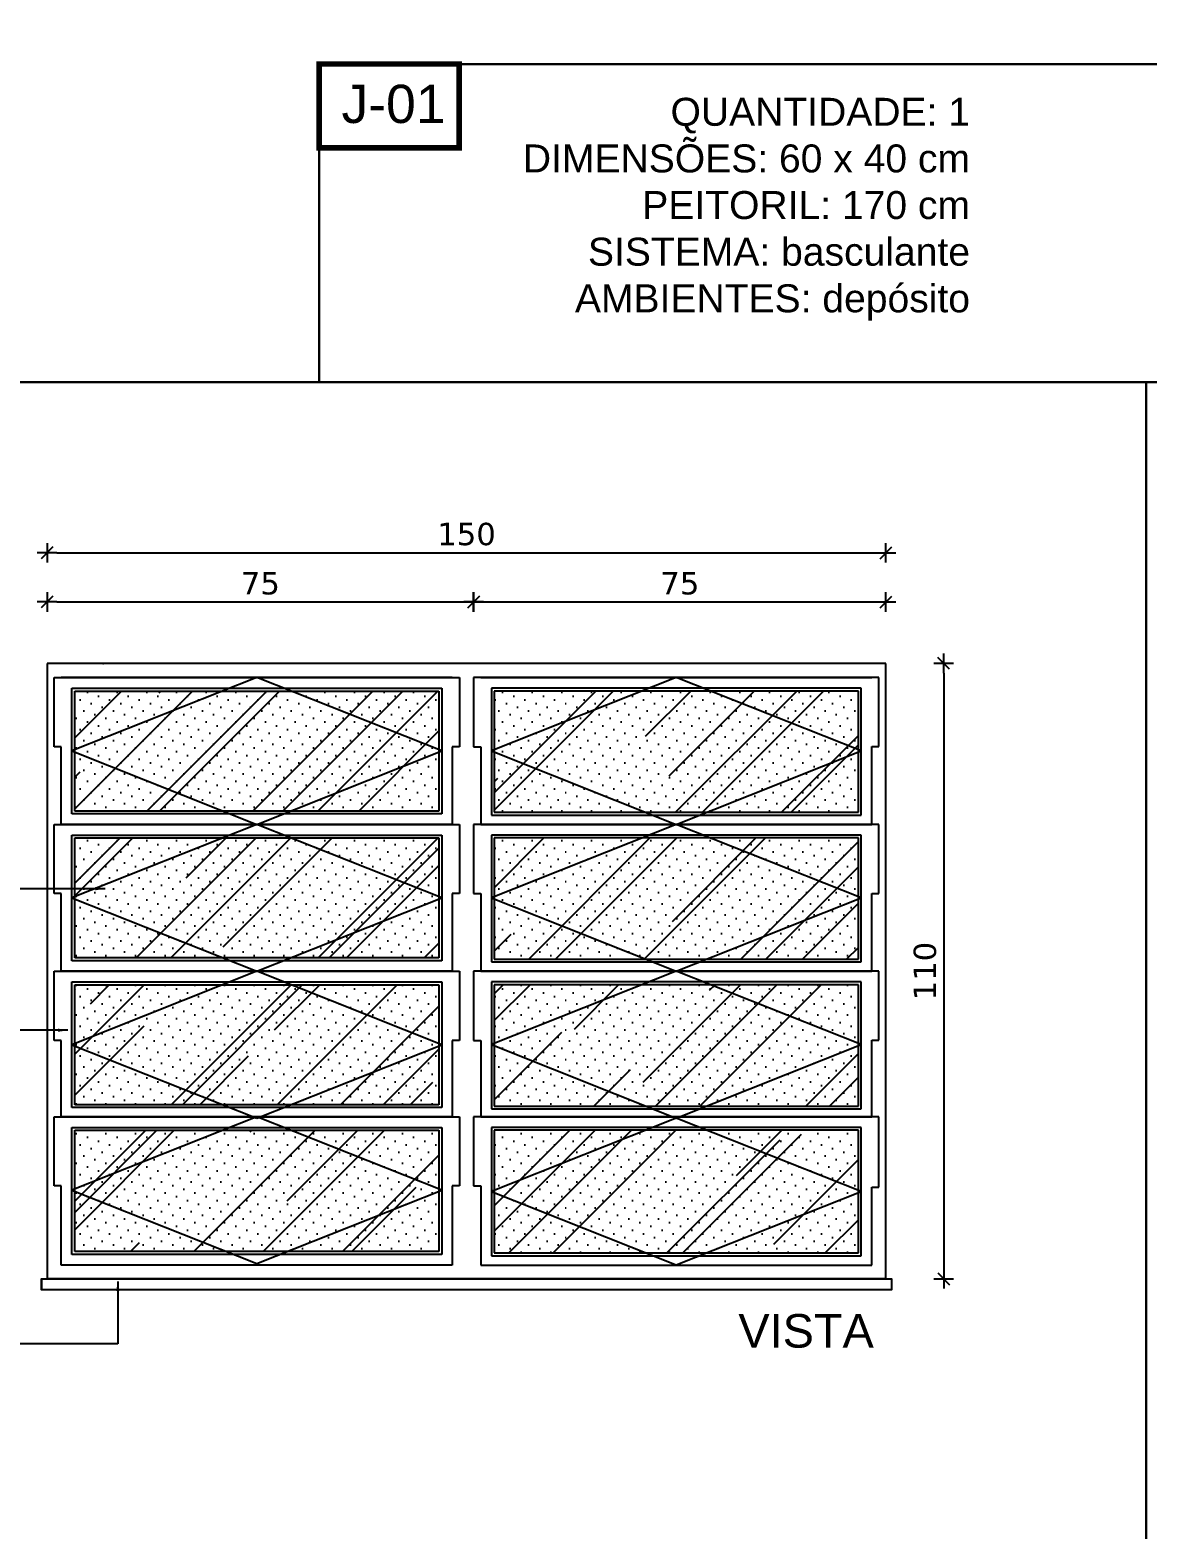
# Model space of a CAD drawing. Header units: inches. Extents: x 48 to 253, y 44 to 126.
# Drawn here: x 66.589 to 68.587, y 78.613 to 81.292 of the extents above; entities that cross this region are included whole.
import ezdxf

# ---------------------------------------------------------------- set-up
doc = ezdxf.new("R2010")
doc.units = ezdxf.units.IN
doc.header["$LTSCALE"] = 100
doc.header["$MEASUREMENT"] = 0
doc.linetypes.add('HIDDEN2', pattern=[0.1875, 0.125, -0.0625])
for name, color, linetype in [('02', 1, 'Continuous'), ('A-ESQUADRIAS', 2, 'Continuous'), ('A-JANEL', 1, 'Continuous'), ('A-PORTA', 3, 'Continuous'), ('AR-TXT', 1, 'Continuous'), ('ARQ-ESQ-VISTA1', 2, 'Continuous'), ('ARQ-ESQ-VISTA2', 1, 'Continuous'), ('ARQ-SMB-1_025', 1, 'Continuous'), ('ARQ-TXT-1_025', 2, 'Continuous'), ('ARQ_ESQUADRIA', 2, 'Continuous')]:
    doc.layers.add(name, color=color, linetype=linetype)
doc.layers.add('REV-FNDE', color=1, linetype='Continuous', lineweight=30)
doc.styles.add('A16-E50', font='arial.ttf', dxfattribs={"height": 0.08})
doc.styles.add('ESC-50-A20', font='arial.ttf', dxfattribs={"height": 0.1})
doc.styles.add('FNDE Texto Cota 0025', font='verdana.ttf', dxfattribs={"height": 0.04})
doc.dimstyles.new('FNDE 1-0025', dxfattribs={"dimscale": 5, "dimtxt": 0.04, "dimasz": 0.0035, "dimexe": 0.15, "dimexo": 0.15, "dimgap": 0.0025, "dimtad": 1, "dimzin": 1, "dimdsep": 46, "dimtxsty": 'FNDE Texto Cota 0025', "dimblk": 'tic', "dimcen": 0.015, "dimdle": 0.15, "dimse1": 1, "dimse2": 1, "dimclrd": 251, "dimclre": 251, "dimclrt": 256, "dimaunit": 1, "dimadec": 3, "dimazin": 0, "dimtfac": 1, "dimtix": 1, "dimtmove": 2, "dimatfit": 3, "dimfxl": 0.15, "dimtvp": 1, "dimtolj": 1, "dimtzin": 0, "dimarcsym": 0})

# ---------------------------------------------------------------- blocks, each defined once
blk = doc.blocks.new('tic')
at = {"color": 251}
for p, q in [((-1, 0), (1, 0)), ((0, -1), (0, 1))]:
    blk.add_line(p, q, dxfattribs=at)
blk.add_line((-0.6, -0.6), (0.6, 0.6))
blk = doc.blocks.new('*D94')
at = {"layer": 'ARQ-SMB-1_025', "color": 251, "lineweight": -2, "ltscale": 10, "transparency": 16777216}
blk.add_line((68.2232, 80.1424), (68.2232, 79.0774), dxfattribs=at)
at = {"layer": 'DEFPOINTS', "color": 0, "ltscale": 10, "transparency": 16777216}
for p in [(68.0028, 80.1599), (68.0028, 79.0599), (68.2232, 79.0599)]:
    blk.add_point(p, dxfattribs=at)
at = {"layer": 'ARQ-SMB-1_025', "color": 251, "lineweight": -2, "ltscale": 10, "transparency": 16777216, "xscale": 0.0175, "yscale": 0.0175, "zscale": 0.0175}
for p, rotation in [((68.2232, 80.1599), 90), ((68.2232, 79.0599), 270)]:
    blk.add_blockref('tic', p, dxfattribs=dict(at, rotation=rotation))
at = {"layer": 'ARQ-SMB-1_025', "ltscale": 10, "transparency": 16777216, "insert": (68.1899, 79.6099), "char_height": 0.04, "attachment_point": 5, "rotation": 90, "style": 'FNDE Texto Cota 0025'}
blk.add_mtext('\\A1;110', dxfattribs=at)
blk = doc.blocks.new('*D95')
at = {"layer": 'ARQ-SMB-1_025', "color": 251, "lineweight": -2, "ltscale": 10, "transparency": 16777216}
blk.add_line((66.6375, 80.3575), (68.1025, 80.3575), dxfattribs=at)
at = {"layer": 'DEFPOINTS', "color": 0, "ltscale": 10, "transparency": 16777216}
for p in [(68.12, 80.3575), (66.62, 80.251), (68.12, 80.251)]:
    blk.add_point(p, dxfattribs=at)
at = {"layer": 'ARQ-SMB-1_025', "color": 251, "lineweight": -2, "ltscale": 10, "transparency": 16777216, "xscale": 0.0175, "yscale": 0.0175, "zscale": 0.0175, "rotation": 180}
blk.add_blockref('tic', (66.62, 80.3575), dxfattribs=at)
at = {"layer": 'ARQ-SMB-1_025', "color": 251, "lineweight": -2, "ltscale": 10, "transparency": 16777216, "xscale": 0.0175, "yscale": 0.0175, "zscale": 0.0175}
blk.add_blockref('tic', (68.12, 80.3575), dxfattribs=at)
at = {"layer": 'ARQ-SMB-1_025', "ltscale": 10, "transparency": 16777216, "insert": (67.37, 80.3908), "char_height": 0.04, "attachment_point": 5, "style": 'FNDE Texto Cota 0025'}
blk.add_mtext('\\A1;150', dxfattribs=at)
blk = doc.blocks.new('*D96')
at = {"layer": 'ARQ-SMB-1_025', "color": 251, "lineweight": -2, "ltscale": 10, "transparency": 16777216}
blk.add_line((66.6375, 80.2698), (67.3652, 80.2698), dxfattribs=at)
at = {"layer": 'DEFPOINTS', "color": 0, "ltscale": 10, "transparency": 16777216}
for p in [(67.3827, 80.2698), (66.62, 80.197), (67.3827, 80.197)]:
    blk.add_point(p, dxfattribs=at)
at = {"layer": 'ARQ-SMB-1_025', "color": 251, "lineweight": -2, "ltscale": 10, "transparency": 16777216, "xscale": 0.0175, "yscale": 0.0175, "zscale": 0.0175, "rotation": 180}
blk.add_blockref('tic', (66.62, 80.2698), dxfattribs=at)
at = {"layer": 'ARQ-SMB-1_025', "color": 251, "lineweight": -2, "ltscale": 10, "transparency": 16777216, "xscale": 0.0175, "yscale": 0.0175, "zscale": 0.0175}
blk.add_blockref('tic', (67.3827, 80.2698), dxfattribs=at)
at = {"layer": 'ARQ-SMB-1_025', "ltscale": 10, "transparency": 16777216, "insert": (67.0014, 80.3028), "char_height": 0.04, "attachment_point": 5, "style": 'FNDE Texto Cota 0025'}
blk.add_mtext('\\A1;75', dxfattribs=at)
blk = doc.blocks.new('*D97')
at = {"layer": 'ARQ-SMB-1_025', "color": 251, "lineweight": -2, "ltscale": 10, "transparency": 16777216}
blk.add_line((67.4002, 80.2698), (68.1025, 80.2698), dxfattribs=at)
at = {"layer": 'DEFPOINTS', "color": 0, "ltscale": 10, "transparency": 16777216}
for p in [(68.12, 80.2698), (67.3827, 80.207), (68.12, 80.207)]:
    blk.add_point(p, dxfattribs=at)
at = {"layer": 'ARQ-SMB-1_025', "color": 251, "lineweight": -2, "ltscale": 10, "transparency": 16777216, "xscale": 0.0175, "yscale": 0.0175, "zscale": 0.0175, "rotation": 180}
blk.add_blockref('tic', (67.3827, 80.2698), dxfattribs=at)
at = {"layer": 'ARQ-SMB-1_025', "color": 251, "lineweight": -2, "ltscale": 10, "transparency": 16777216, "xscale": 0.0175, "yscale": 0.0175, "zscale": 0.0175}
blk.add_blockref('tic', (68.12, 80.2698), dxfattribs=at)
at = {"layer": 'ARQ-SMB-1_025', "ltscale": 10, "transparency": 16777216, "insert": (67.7514, 80.3028), "char_height": 0.04, "attachment_point": 5, "style": 'FNDE Texto Cota 0025'}
blk.add_mtext('\\A1;75', dxfattribs=at)

msp = doc.modelspace()

# ---------------------------------------------------------------- hatches: boundary and pattern name
at = {"layer": 'ARQ-ESQ-VISTA2'}
h = msp.add_hatch(dxfattribs=at)
h.set_pattern_fill('AR-RROOF', color=251, scale=0.2, angle=45, style=0)
h.set_pattern_definition([(45, (-21.84411, -3.11238), (0.16970563, 0.45254834), [3, -0.4, 1, -0.2]), (45, (-21.72673, -2.85357), (-0.32951176, 0.04666905), [0.6, -0.066, 1.2, -0.15]), (45, (-21.89361, -2.92146), (0.64063874, 0.83014336), [1.6, -0.28, 0.8, -0.2])])
h.paths.add_polyline_path([(66.6694, 80.1105), (66.6694, 79.896), (67.3206, 79.896), (67.3206, 80.1105)])
h.paths.add_polyline_path([(66.6694, 79.848), (66.6694, 79.6335), (67.3206, 79.6335), (67.3206, 79.848)])
h.paths.add_polyline_path([(66.6694, 79.5855), (66.6694, 79.371), (67.3206, 79.371), (67.3206, 79.5855)])
h.paths.add_polyline_path([(66.6694, 79.3255), (66.6694, 79.1085), (67.3206, 79.1085), (67.3206, 79.3255)])
h.paths.add_polyline_path([(68.0706, 79.8937), (68.0706, 80.1105), (67.4194, 80.1105), (67.4194, 79.8937)])
h.paths.add_polyline_path([(68.0706, 79.6312), (68.0706, 79.848), (67.4194, 79.848), (67.4194, 79.6312)])
h.paths.add_polyline_path([(68.0706, 79.3687), (68.0706, 79.5855), (67.4194, 79.5855), (67.4194, 79.3687)])
h.paths.add_polyline_path([(67.4194, 79.3255), (67.4194, 79.1062), (68.0706, 79.1062), (68.0706, 79.3255)])
h = msp.add_hatch(dxfattribs=at)
h.set_pattern_fill('DOTS', color=250, scale=0.3, angle=45, style=0)
h.set_pattern_definition([(45, (-18.896555, -3.703836), (-0.006629126, 0.0198873782), [0, -0.01875])])
h.paths.add_polyline_path([(67.3206, 80.1105), (66.6694, 80.1105), (66.6694, 79.896), (67.3206, 79.896)])
h.paths.add_polyline_path([(67.3206, 79.848), (66.6694, 79.848), (66.6694, 79.6335), (67.3206, 79.6335)])
h.paths.add_polyline_path([(67.3206, 79.5855), (66.6694, 79.5855), (66.6694, 79.371), (67.3206, 79.371)])
h.paths.add_polyline_path([(67.3206, 79.3255), (66.6694, 79.3255), (66.6694, 79.1085), (67.3206, 79.1085)])
h.paths.add_polyline_path([(68.0706, 80.1105), (67.4194, 80.1105), (67.4194, 79.8937), (68.0706, 79.8937)])
h.paths.add_polyline_path([(68.0706, 79.848), (67.4194, 79.848), (67.4194, 79.6312), (68.0706, 79.6312)])
h.paths.add_polyline_path([(68.0706, 79.5855), (67.4194, 79.5855), (67.4194, 79.3687), (68.0706, 79.3687)])
h.paths.add_polyline_path([(68.0706, 79.3255), (67.4194, 79.3255), (67.4194, 79.1062), (68.0706, 79.1062)])

# ---------------------------------------------------------------- linework, layer by layer
at = {"layer": '02'}
msp.add_line((68.12, 79.0599), (66.62, 79.0599), dxfattribs=at)
at = {"layer": 'A-ESQUADRIAS', "color": 1}
for p, q in [((66.6327, 80.1345), (67.3573, 80.1345)), ((66.6327, 80.011), (66.6327, 80.1345)), ((67.3446, 80.1345), (66.6454, 80.1345)), ((66.6644, 80.1155), (67.3256, 80.1155)), ((66.6644, 79.891), (66.6644, 80.1155)), ((67.3256, 80.1155), (67.3256, 79.891)), ((67.3573, 80.1345), (67.3573, 80.011)), ((68.1073, 80.1345), (67.3827, 80.1345)), ((67.3827, 80.1345), (67.3827, 80.011)), ((67.3954, 80.1345), (68.0946, 80.1345)), ((68.0756, 80.1155), (67.4144, 80.1155)), ((67.4144, 80.1155), (67.4144, 79.8887)), ((68.0756, 79.8887), (68.0756, 80.1155)), ((68.1073, 80.0112), (68.1073, 80.1345)), ((66.6454, 80.011), (66.6327, 80.011)), ((66.6454, 79.872), (66.6454, 80.011)), ((67.3573, 80.011), (67.3446, 80.011)), ((67.3446, 80.011), (67.3446, 79.872)), ((67.3827, 80.011), (67.3954, 80.011)), ((67.3954, 80.011), (67.3954, 79.872)), ((68.0946, 79.872), (68.0946, 80.0112)), ((68.0946, 80.0112), (68.1073, 80.0112)), ((67.3256, 79.891), (66.6644, 79.891)), ((67.4144, 79.8887), (68.0756, 79.8887)), ((66.6327, 79.872), (67.3573, 79.872)), ((66.6327, 79.7485), (66.6327, 79.872)), ((67.3446, 79.872), (66.6454, 79.872)), ((67.3446, 79.872), (66.6454, 79.872)), ((66.6644, 79.853), (67.3256, 79.853)), ((66.6644, 79.6285), (66.6644, 79.853)), ((67.3256, 79.853), (67.3256, 79.6285)), ((67.3573, 79.872), (67.3573, 79.7485)), ((68.1073, 79.872), (67.3827, 79.872)), ((67.3827, 79.872), (67.3827, 79.7485)), ((67.3954, 79.872), (68.0946, 79.872)), ((67.3954, 79.872), (68.0946, 79.872)), ((68.0756, 79.853), (67.4144, 79.853)), ((67.4144, 79.853), (67.4144, 79.6262)), ((68.0756, 79.6262), (68.0756, 79.853)), ((68.1073, 79.7487), (68.1073, 79.872)), ((66.6454, 79.7485), (66.6327, 79.7485)), ((66.6454, 79.6095), (66.6454, 79.7485)), ((67.3573, 79.7485), (67.3446, 79.7485)), ((67.3446, 79.7485), (67.3446, 79.6095)), ((67.3827, 79.7485), (67.3954, 79.7485)), ((67.3954, 79.7485), (67.3954, 79.6095)), ((68.0946, 79.6095), (68.0946, 79.7487)), ((68.0946, 79.7487), (68.1073, 79.7487)), ((66.6327, 79.6095), (67.3573, 79.6095)), ((66.6327, 79.486), (66.6327, 79.6095)), ((67.3446, 79.6095), (66.6454, 79.6095)), ((67.3446, 79.6095), (66.6454, 79.6095)), ((67.3256, 79.6285), (66.6644, 79.6285)), ((67.3573, 79.6095), (67.3573, 79.486)), ((68.1073, 79.6095), (67.3827, 79.6095)), ((67.3827, 79.6095), (67.3827, 79.486)), ((67.3954, 79.6095), (68.0946, 79.6095)), ((67.3954, 79.6095), (68.0946, 79.6095)), ((67.4144, 79.6262), (68.0756, 79.6262)), ((68.1073, 79.4862), (68.1073, 79.6095)), ((66.6644, 79.5905), (67.3256, 79.5905)), ((66.6644, 79.366), (66.6644, 79.5905)), ((67.3256, 79.5905), (67.3256, 79.366)), ((68.0756, 79.5905), (67.4144, 79.5905)), ((67.4144, 79.5905), (67.4144, 79.3637)), ((68.0756, 79.3637), (68.0756, 79.5905)), ((66.6454, 79.486), (66.6327, 79.486)), ((66.6454, 79.3495), (66.6454, 79.486)), ((67.3573, 79.486), (67.3446, 79.486)), ((67.3446, 79.486), (67.3446, 79.3495)), ((67.3827, 79.486), (67.3954, 79.486)), ((67.3954, 79.486), (67.3954, 79.3495)), ((68.0946, 79.3495), (68.0946, 79.4862)), ((68.0946, 79.4862), (68.1073, 79.4862)), ((67.3256, 79.366), (66.6644, 79.366)), ((66.6327, 79.3495), (67.3573, 79.3495)), ((66.6327, 79.226), (66.6327, 79.3495)), ((67.3446, 79.3495), (66.6454, 79.3495)), ((67.3446, 79.3495), (66.6454, 79.3495)), ((67.3573, 79.3495), (67.3573, 79.226)), ((68.1073, 79.3495), (67.3827, 79.3495)), ((67.3827, 79.3495), (67.3827, 79.226)), ((67.3954, 79.3495), (68.0946, 79.3495)), ((67.3954, 79.3495), (68.0946, 79.3495)), ((67.4144, 79.3637), (68.0756, 79.3637)), ((68.1073, 79.2237), (68.1073, 79.3495)), ((66.6644, 79.3305), (67.3256, 79.3305)), ((66.6644, 79.1035), (66.6644, 79.3305)), ((67.3256, 79.3305), (67.3256, 79.1035)), ((68.0756, 79.3305), (67.4144, 79.3305)), ((67.4144, 79.3305), (67.4144, 79.1012)), ((68.0756, 79.1012), (68.0756, 79.3305)), ((66.6454, 79.226), (66.6327, 79.226)), ((66.6454, 79.0845), (66.6454, 79.226)), ((67.3573, 79.226), (67.3446, 79.226)), ((67.3446, 79.226), (67.3446, 79.0845)), ((67.3827, 79.226), (67.3954, 79.226)), ((67.3954, 79.226), (67.3954, 79.0845)), ((68.0946, 79.0845), (68.0946, 79.2237)), ((68.0946, 79.2237), (68.1073, 79.2237)), ((67.3256, 79.1035), (66.6644, 79.1035)), ((67.4144, 79.1012), (68.0756, 79.1012)), ((67.3446, 79.0845), (66.6454, 79.0845)), ((67.3954, 79.0845), (68.0946, 79.0845))]:
    msp.add_line(p, q, dxfattribs=at)
at = {"layer": 'A-JANEL'}
msp.add_point((66.72, 80.1599), dxfattribs=at)
at = {"layer": 'A-PORTA', "color": 9}
for p, q in [((66.6694, 80.1105), (67.3206, 80.1105)), ((66.6694, 79.896), (66.6694, 80.1105)), ((67.3206, 80.1105), (67.3206, 79.896)), ((68.0706, 80.1105), (67.4194, 80.1105)), ((67.4194, 80.1105), (67.4194, 79.8937)), ((68.0706, 79.8937), (68.0706, 80.1105)), ((67.3206, 79.896), (66.6694, 79.896)), ((67.4194, 79.8937), (68.0706, 79.8937)), ((66.6694, 79.848), (67.3206, 79.848)), ((66.6694, 79.6335), (66.6694, 79.848)), ((67.3206, 79.848), (67.3206, 79.6335)), ((68.0706, 79.848), (67.4194, 79.848)), ((67.4194, 79.848), (67.4194, 79.6312)), ((68.0706, 79.6312), (68.0706, 79.848)), ((67.3206, 79.6335), (66.6694, 79.6335)), ((67.4194, 79.6312), (68.0706, 79.6312)), ((66.6694, 79.5855), (67.3206, 79.5855)), ((66.6694, 79.371), (66.6694, 79.5855)), ((67.3206, 79.5855), (67.3206, 79.371)), ((68.0706, 79.5855), (67.4194, 79.5855)), ((67.4194, 79.5855), (67.4194, 79.3687)), ((68.0706, 79.3687), (68.0706, 79.5855)), ((67.3206, 79.371), (66.6694, 79.371)), ((67.4194, 79.3687), (68.0706, 79.3687)), ((66.6694, 79.3255), (67.3206, 79.3255)), ((66.6694, 79.1085), (66.6694, 79.3255)), ((67.3206, 79.3255), (67.3206, 79.1085)), ((68.0706, 79.3255), (67.4194, 79.3255)), ((67.4194, 79.3255), (67.4194, 79.1062)), ((68.0706, 79.1062), (68.0706, 79.3255)), ((67.3206, 79.1085), (66.6694, 79.1085)), ((67.4194, 79.1062), (68.0706, 79.1062))]:
    msp.add_line(p, q, dxfattribs=at)
at = {"layer": 'ARQ-ESQ-VISTA1'}
for p, q in [((68.12, 80.1599), (66.62, 80.1599)), ((66.62, 80.1599), (66.62, 79.0599)), ((68.12, 79.0599), (68.12, 80.1599))]:
    msp.add_line(p, q, dxfattribs=at)
msp.add_lwpolyline([(66.61, 79.0599), (66.61, 79.0399), (66.61, 79.0599), (68.13, 79.0599), (68.13, 79.0599), (68.13, 79.0399), (66.61, 79.0399)], dxfattribs=at)
at = {"layer": 'ARQ-SMB-1_025', "ltscale": 10}
for points in [[(65.0197, 84.3666), (68.9301, 84.3666), (68.9301, 80.6627), (65.0197, 80.6627)], [(65.0197, 80.6627), (68.585, 80.6627), (68.585, 76.9589), (65.0197, 76.9589)], [(68.585, 80.6627), (72.5736, 80.6627), (72.5736, 76.9589), (68.585, 76.9589)]]:
    msp.add_lwpolyline(points, close=True, dxfattribs=at)
at = {"layer": 'ARQ_ESQUADRIA', "color": 8, "linetype": 'HIDDEN2', "ltscale": 0.5}
for points in [[(66.995, 80.1345), (66.6644, 80.0033), (66.995, 79.872), (67.3256, 80.0033), (66.995, 80.1345)], [(67.745, 80.1345), (67.4144, 80.0033), (67.745, 79.872), (68.0756, 80.0033), (67.745, 80.1345)], [(66.995, 79.872), (66.6644, 79.7408), (66.995, 79.6095), (67.3256, 79.7408), (66.995, 79.872)], [(67.745, 79.8722), (67.4144, 79.741), (67.745, 79.6097), (68.0756, 79.741), (67.745, 79.8722)], [(66.995, 79.6095), (66.6644, 79.4783), (66.995, 79.347), (67.3256, 79.4783), (66.995, 79.6095)], [(67.745, 79.6097), (67.4144, 79.4785), (67.745, 79.3472), (68.0756, 79.4785), (67.745, 79.6097)], [(66.995, 79.3495), (66.6644, 79.2183), (66.995, 79.087), (67.3256, 79.2183), (66.995, 79.3495)], [(67.745, 79.3472), (67.4144, 79.216), (67.745, 79.0847), (68.0756, 79.216), (67.745, 79.3472)]]:
    msp.add_lwpolyline(points, dxfattribs=at)
at = {"layer": 'REV-FNDE', "color": 252, "ltscale": 10, "const_width": 0.01}
msp.add_lwpolyline([(67.1066, 81.0812), (67.3566, 81.0812), (67.3566, 81.2312), (67.1066, 81.2312)], close=True, dxfattribs=at)
at = {"layer": 'REV-FNDE', "color": 252, "ltscale": 10}
msp.add_lwpolyline([(67.1066, 81.2312), (68.9301, 81.2312), (68.9301, 80.6627), (67.1066, 80.6627)], close=True, dxfattribs=at)

# ---------------------------------------------------------------- texts
at = {"layer": 'AR-TXT', "color": 2, "style": 'A16-E50'}
msp.add_attdef('J-01', (67.1465, 81.1258), '', height=0.0684, dxfattribs=at)
at = {"layer": 'ARQ-TXT-1_025', "color": 2, "insert": (68.2703, 80.689), "char_height": 0.05, "width": 0.857363, "attachment_point": 9, "style": 'ESC-50-A20'}
msp.add_mtext('QUANTIDADE: {\\C1;1 \\P}DIMENSÕES: {\\C1;60 x 40 cm\\P}PEITORIL: {\\C1;170 cm}\\PSISTEMA: {\\C1;basculante}\\PAMBIENTES: {\\C1;depósito\\P                               }', dxfattribs=at)
at = {"layer": 'ARQ-TXT-1_025', "color": 3, "insert": (67.5319, 78.936), "char_height": 0.06, "width": 0.566157, "attachment_point": 7, "style": 'ESC-50-A20'}
msp.add_mtext('\\pi0.32419;VISTA', dxfattribs=at)

# ---------------------------------------------------------------- dimensions: what is measured, and where the dimension line sits
at = {"layer": 'ARQ-SMB-1_025', "ltscale": 10}
for base, p1, p2, text, picture, middle in [((68.12, 80.3575), (66.62, 80.251), (68.12, 80.251), '150', '*D95', (67.37, 80.3908)), ((67.3827, 80.2698), (66.62, 80.197), (67.3827, 80.197), '75', '*D96', (67.0014, 80.3028)), ((68.12, 80.2698), (67.3827, 80.207), (68.12, 80.207), '75', '*D97', (67.7514, 80.3028))]:
    dim = msp.add_linear_dim(base=base, p1=p1, p2=p2, text=text, dimstyle='FNDE 1-0025', override={"dimtxt": 0.05, "dimdec": 0, "dimlfac": 100, "dimtdec": 0}, dxfattribs=at)
    dim.commit()
    dim.dimension.update_dxf_attribs({"geometry": picture, "text_midpoint": middle})
dim = msp.add_linear_dim(base=(68.2232, 79.0599), p1=(68.0028, 80.1599), p2=(68.0028, 79.0599), angle=90, text='110', dimstyle='FNDE 1-0025', override={"dimtxt": 0.05, "dimdec": 0, "dimlfac": 100, "dimtdec": 0}, dxfattribs=at)
dim.commit()
dim.dimension.update_dxf_attribs({"geometry": '*D94', "text_midpoint": (68.1899, 79.6099)})

# ---------------------------------------------------------------- leaders
for points in [[(66.7237, 79.7571), (65.9512, 79.7571)], [(66.6572, 79.5042), (65.9012, 79.5042)], [(66.7463, 79.0553), (66.7463, 78.9439), (66.0805, 78.9439)]]:
    msp.add_leader(points, dimstyle='FNDE 1-0025', override={"dimtxt": 0.05, "dimdec": 0, "dimlfac": 100, "dimtdec": 0}, dxfattribs=at)

doc.saveas('drawing.dxf')
